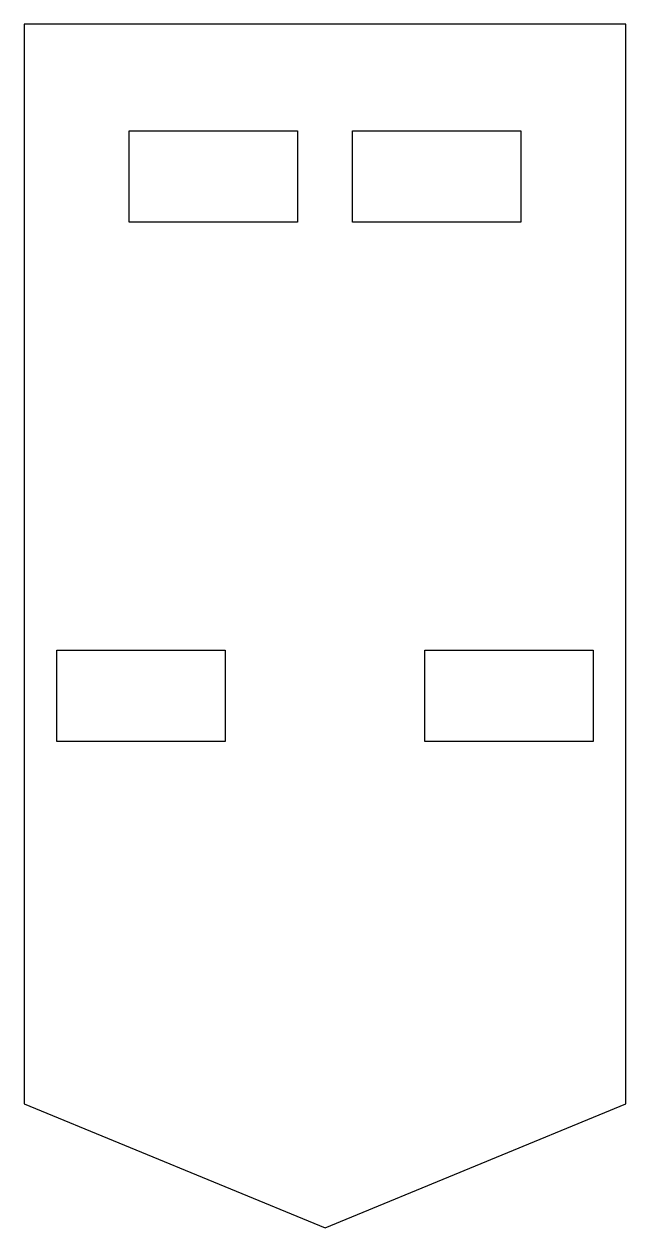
# Model space of a CAD drawing. Header units: millimetres. Extents: x -42 to 42, y 5 to 171.
import ezdxf

# ---------------------------------------------------------------- set-up
doc = ezdxf.new("R2010")
doc.units = ezdxf.units.MM

msp = doc.modelspace()

# ---------------------------------------------------------------- linework, layer by layer
for p, q in [((-41.5, 171), (-41.5, 22.1)), ((41.5, 171), (-41.5, 171)), ((41.5, 22.1), (41.5, 171)), ((-27, 143.7), (-27, 156.3)), ((-27, 156.3), (-3.8, 156.3)), ((-3.8, 156.3), (-3.8, 143.7)), ((3.8, 143.7), (3.8, 156.3)), ((3.8, 156.3), (27, 156.3)), ((27, 156.3), (27, 143.7)), ((-3.8, 143.7), (-27, 143.7)), ((27, 143.7), (3.8, 143.7)), ((-36.98, 72.08), (-36.98, 84.68)), ((-36.98, 84.68), (-13.78, 84.68)), ((-13.78, 84.68), (-13.78, 72.08)), ((13.78, 72.08), (13.78, 84.68)), ((13.78, 84.68), (36.98, 84.68)), ((36.98, 84.68), (36.98, 72.08)), ((-13.78, 72.08), (-36.98, 72.08)), ((36.98, 72.08), (13.78, 72.08)), ((-41.5, 22.1), (0, 5)), ((0, 5), (41.5, 22.1))]:
    msp.add_line(p, q)

doc.saveas('drawing.dxf')
